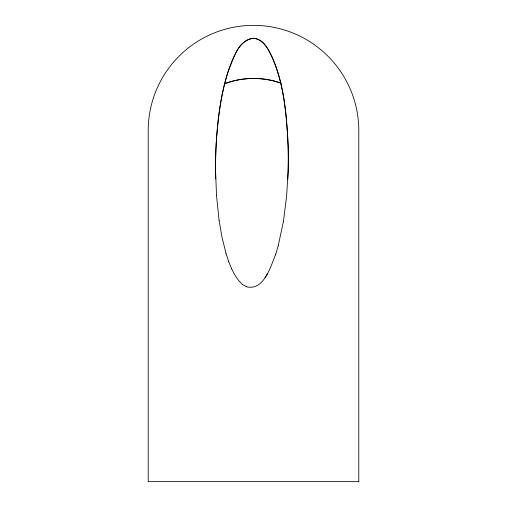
<?xml version="1.0" encoding="UTF-8"?>
<svg xmlns="http://www.w3.org/2000/svg" width="507" height="507" viewBox="0 0 507 507"><rect width="100%" height="100%" fill="white"/><g stroke="black" fill="none" stroke-linecap="round" stroke-linejoin="round"><path stroke-width="0.76" d="M283.464 221.229L286.601 196.405L288.109 171.442A421.159 421.159 0 0 0 287.83 138.677C286.151 110.215 283.071 81.031 271.169 54.794M283.464 221.217L278.216 245.857M234.811 55.022C222.484 80.955 218.84 109.962 216.546 138.291A421.298 421.298 0 0 0 215.564 170.631L216.514 195.632M275.783 254.108L278.216 245.844M275.783 254.096C270.795 265.915 264.141 291.272 246.396 286.728M235.115 54.388C241.947 38.107 257.829 31.364 267.544 48.444C284.294 78.16 286.404 113.486 288.147 146.853A424.98 424.98 0 0 1 287.78 179.725M264.977 277.633L267.62 273.406M224.652 83.699L231.68 81.431A82.666 82.666 0 0 1 274.078 81.038L280.669 83.021M246.396 286.74L242.644 284.503M242.644 284.516C237.631 280.371 234.411 274.521 231.636 268.742M270.814 54.16C267.119 47.069 261.948 39.21 253.323 38.171C237.739 40.756 233.119 59.218 228.074 71.664C220.564 95.734 217.452 120.945 216.077 146.048A424.98 424.98 0 0 0 215.709 178.914M228.682 261.53L231.636 268.754M226.04 253.538L228.682 261.542M226.04 253.551L221.901 236.839L219.1 220.501M219.1 220.513L216.514 195.62M225.209 83.471A82.952 82.952 0 0 1 241.636 79.326M242.308 79.231A82.952 82.952 0 0 1 281.328 83.23M358.798 481.65L148.202 481.65L148.202 130.648A105.298 105.298 0 0 1 253.5 25.35A105.298 105.298 0 0 1 358.798 130.648L358.798 481.65"/></g></svg>
